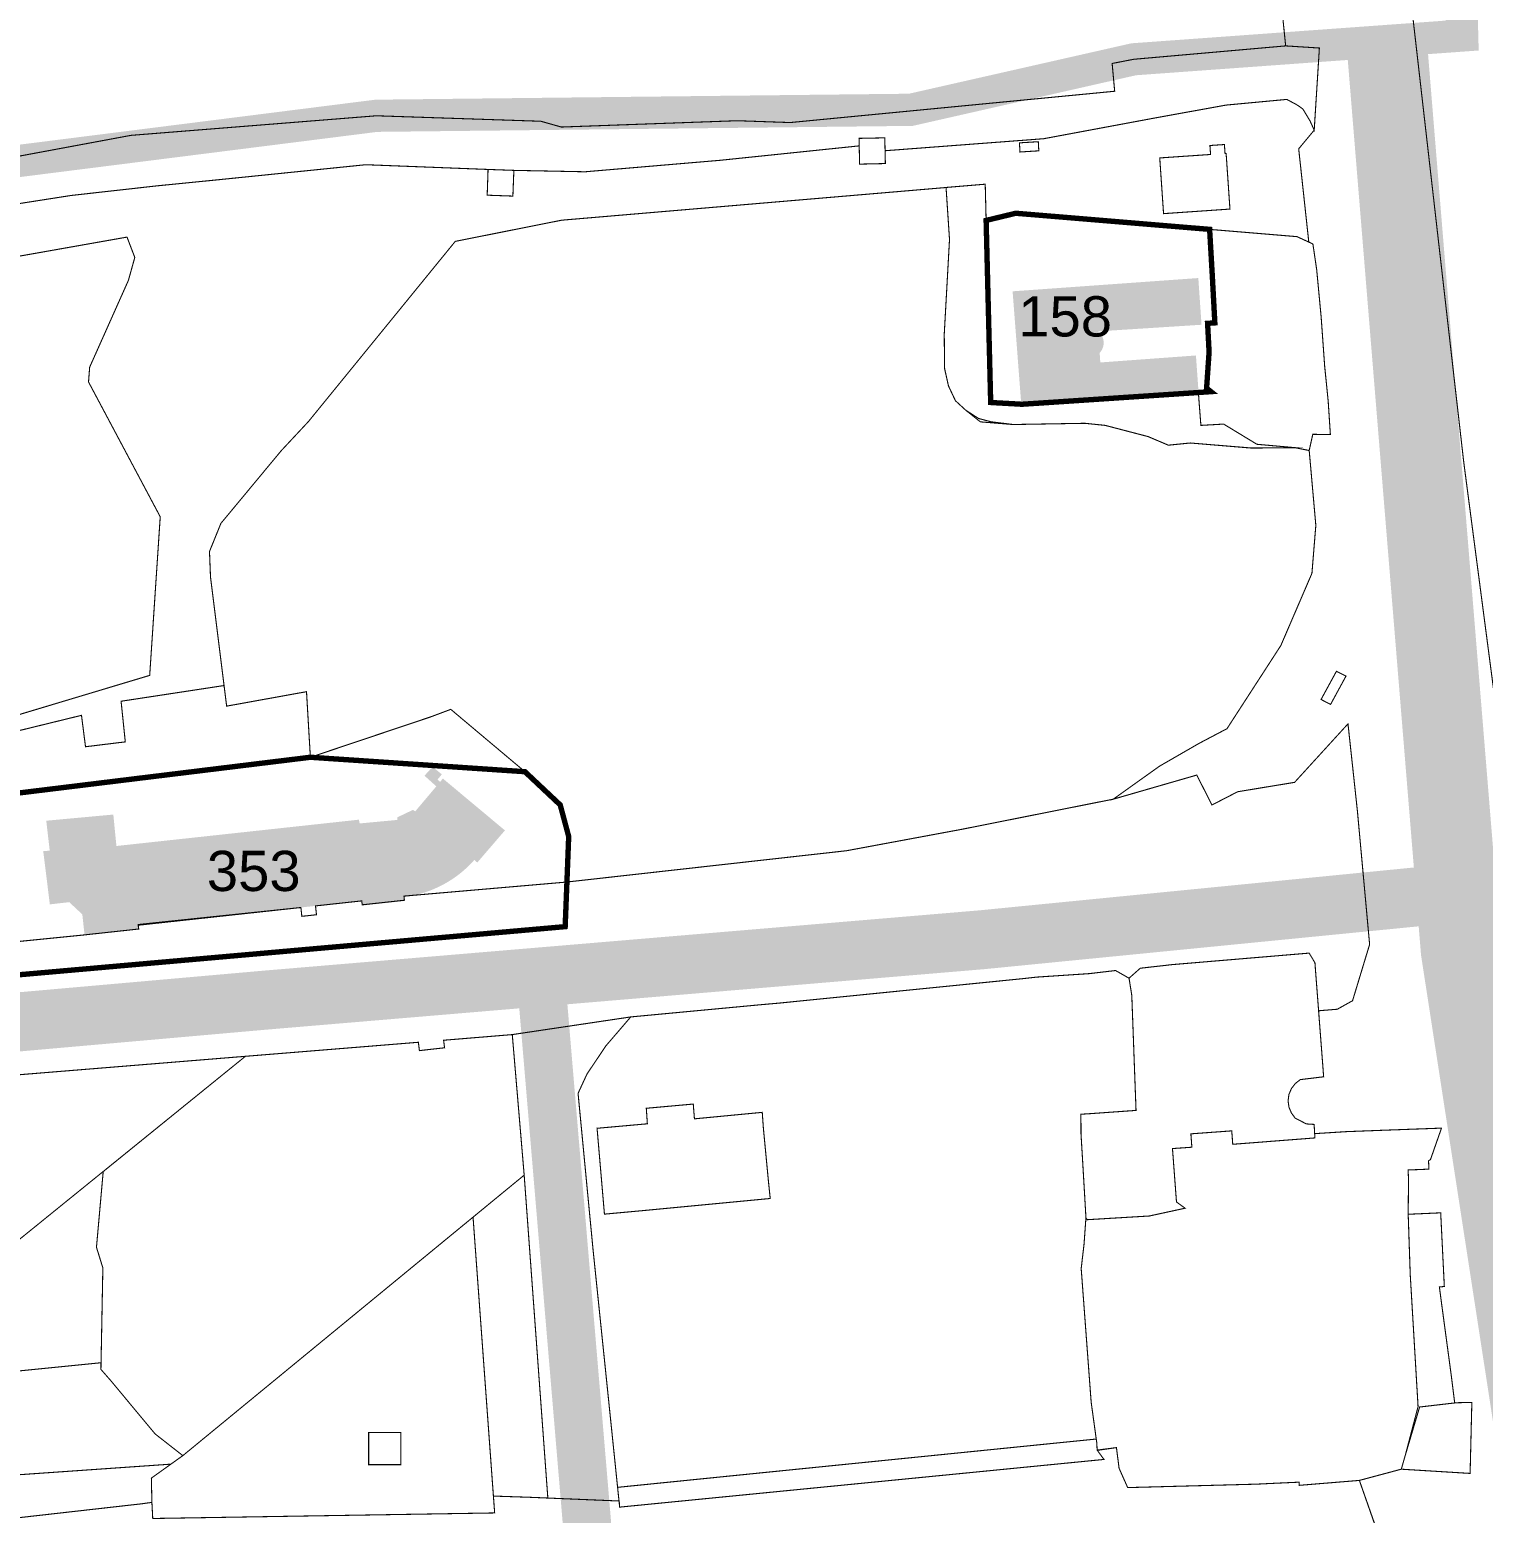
# Model space of a CAD drawing. Header units: millimetres. Extents: x 21689 to 31331, y 37531 to 43751.
# Drawn here: x 30197.8 to 30468.7, y 41960.7 to 42237.2 of the extents above; entities that cross this region are included whole.
import ezdxf

# ---------------------------------------------------------------- set-up
doc = ezdxf.new("R2010")
doc.units = ezdxf.units.MM
doc.linetypes.add('DASHEDX2', pattern=[1.5, 1, -0.5])
doc.linetypes.add('МЕЖА', pattern=[4, 1, -1, 1, -1])
for name, color, linetype, lineweight in [('0 . 11 - границы ДМ проект', 10, 'МЕЖА', 0), ('00 границы ОКН', 1, 'Continuous', 40), ('00 номер ОКН', 7, 'Continuous', 15), ('CONTUR', 150, 'Continuous', 9)]:
    doc.layers.add(name, color=color, linetype=linetype, lineweight=lineweight)
doc.layers.add('0.1 ОКН', color=1, linetype='Continuous', lineweight=9, transparency=0.4)
doc.layers.add('00 Дороги', color=252, linetype='Continuous', lineweight=9, transparency=0.2)
doc.styles.get("Standard").update_dxf_attribs({"font": 'arial.ttf'})

# ---------------------------------------------------------------- blocks, each defined once
blk = doc.blocks.new('участки все')
at = {"layer": 'CONTUR', "const_width": 0.2}
for points in [[(7561.158757330002, 4664.078430729998), (7578.294824570003, 4514.256568859994), (7594.629096880002, 4389.786910289993)], [(7564.35960023, 4308.820613749994), (7558.839747540002, 4324.505069939994), (7566.651725200002, 4326.595461479999), (7579.479642080001, 4325.809068619994), (7579.80226941, 4339.044084149995), (7576.911272770002, 4338.978345659998), (7576.610731840003, 4338.942947069997), (7575.92387535, 4344.373444449993), (7574.137004930001, 4357.640756599997), (7573.751801850001, 4360.566644189995), (7574.672960710002, 4360.6425409), (7574.009038939999, 4374.102660029995), (7573.993176430002, 4374.372901979994), (7567.939104320001, 4374.105591519998), (7567.998299620001, 4380.584663399996), (7567.925568890001, 4382.365770919998), (7569.526413060001, 4382.421261559997), (7571.797863280001, 4382.516484989995), (7571.731762760002, 4384.077491729993), (7572.084893909999, 4384.282084539998), (7574.144886860001, 4390.160525829997), (7563.348880159999, 4389.765815889994), (7556.364875850002, 4389.502743069999), (7550.509225270001, 4389.132395309999), (7550.405583319999, 4390.853976359998), (7548.95699938, 4390.946154129997), (7546.883414840002, 4392.017897509998), (7546.177974050002, 4392.968694789997), (7545.714772200001, 4394.065782859994), (7545.552876640002, 4395.248257589999), (7545.711058100002, 4396.435831869996), (7546.177941370003, 4397.538680149999), (7546.902313810003, 4398.477586759996), (7547.833421980001, 4399.20332891), (7552.181421350001, 4399.726758449992), (7551.239807080001, 4412.031133839998), (7554.72418419, 4412.31778628), (7557.5684636, 4413.904234409994), (7560.749076880002, 4424.395503359999), (7558.470231260002, 4449.290309919997), (7556.71852138, 4465.507075099995), (7546.761556500001, 4454.599555949993), (7536.154835080001, 4452.851954159996), (7531.36708493, 4450.38526427), (7528.532424510001, 4455.958645659993), (7512.97370436, 4451.466869409997), (7521.587805909999, 4457.614964749999), (7528.97295676, 4461.871881669998), (7534.164744770001, 4464.60238461), (7544.201965660002, 4480.098659969997), (7549.998043350003, 4493.559875069993), (7550.72489862, 4502.498716949994), (7549.488466800001, 4516.447601099993), (7550.154699080002, 4519.467390749997), (7553.43391952, 4519.417184399993), (7553.029093720001, 4525.633361849999), (7552.378001090001, 4532.093308979994), (7551.710394320001, 4541.393499569997), (7550.884557699999, 4550.156114559999), (7550.17775699, 4554.936920269996), (7549.41314434, 4555.288625779998), (7547.529230530003, 4572.667412229995), (7550.422589109999, 4576.153101519994), (7551.38691854, 4591.458286339999), (7545.103005529999, 4591.854496069994), (7544.937541890002, 4593.457024149997), (7541.777364360001, 4624.795305729996)], [(7303.052038199999, 4570.190518879994), (7329.878354200002, 4575.179777769998), (7375.62410366, 4578.829371009997), (7406.288405750001, 4577.809883799993), (7410.10188378, 4576.731500169997), (7442.899819170001, 4577.909339179998), (7452.754570050001, 4577.568457619999), (7513.23370289, 4583.402464169995), (7512.762970660002, 4588.579654769993), (7516.774878230001, 4589.358227229997), (7545.103005529999, 4591.854496069994), (7551.38691854, 4591.458286339999), (7550.422589109999, 4576.153101519994), (7549.638956530002, 4577.875093749994), (7548.322646560002, 4580.075240049999), (7547.580937500002, 4580.616594309998), (7547.026274960001, 4580.965085409996), (7545.32030694, 4581.881201889999), (7541.064275740002, 4581.486365849996), (7534.004164690003, 4580.82446299), (7521.018208950001, 4578.47329414), (7499.9982868, 4574.555135309995), (7470.444122100001, 4572.317635439998), (7470.39088016, 4574.718443159996), (7465.589417769999, 4574.621956919997), (7465.61797616, 4573.221523999992), (7439.746963220001, 4570.537633739994), (7414.53421315, 4568.39366306), (7401.258282930001, 4568.656924989999), (7396.450954940004, 4568.830527649995), (7373.644481490003, 4569.70970634), (7345.851162549999, 4566.875247119998), (7334.864477110001, 4565.783462979998), (7318.746912730003, 4563.98023755), (7287.692670100001, 4559.125709399995)], [(7304.954595220002, 4463.241676529992), (7320.673487210003, 4467.091004429996), (7321.423897090001, 4461.239531369996), (7328.83775544, 4462.146020209998), (7328.053687310003, 4469.718003759997), (7328.053687310003, 4469.718003759997), (7347.248433979999, 4472.644117099997), (7347.729681309999, 4468.806759759995), (7362.61085729, 4471.498915989999), (7363.333746939999, 4459.277882949995), (7385.839358370002, 4466.833292609997), (7389.500383340001, 4468.207237029994), (7403.322412450001, 4456.585650949993), (7409.897612209999, 4450.395000769996), (7411.477519050001, 4444.51082933), (7411.147613389999, 4436.025905409995), (7380.777512420002, 4433.400887669995), (7380.855704990001, 4432.629692739996), (7372.99271979, 4431.78007958), (7372.913914950001, 4432.511284009997), (7364.289579190002, 4431.573327549995), (7364.47442658, 4429.930502159994), (7361.739869860001, 4429.632369779996), (7361.565020100002, 4431.275042119996), (7331.226487200002, 4428.099541749994), (7331.333754290001, 4427.267901759995), (7321.237010950001, 4426.172488409997), (7299.894408340001, 4424.039254609997)], [(7285.2218593, 4422.563898739994), (7321.237010950001, 4426.172488409997), (7331.333754290001, 4427.267901759995), (7331.254643300002, 4427.979110999993), (7361.565020100002, 4431.275042119996), (7361.739869860001, 4429.632369779996), (7364.47442658, 4429.930502159994), (7364.289579190002, 4431.573327549995), (7372.913914950001, 4432.511284009997), (7372.99271979, 4431.78007958), (7380.855704990001, 4432.629692739996), (7380.777512420002, 4433.400887669995), (7411.147613389999, 4436.025905409995), (7463.256747870001, 4441.858081879996), (7484.73778584, 4445.849188199995), (7512.97370436, 4451.466869409997), (7528.532424510001, 4455.958645659993), (7531.36708493, 4450.38526427), (7536.154835080001, 4452.851954159996), (7546.761556500001, 4454.599555949993), (7556.71852138, 4465.507075099995), (7558.470231260002, 4449.290309919997), (7560.749076880002, 4424.395503359999), (7557.5684636, 4413.904234409994), (7554.72418419, 4412.31778628), (7551.239807080001, 4412.031133839998), (7550.556842519999, 4420.981560459994), (7549.737859090001, 4422.354094739996), (7549.474352010001, 4422.778127699995), (7548.66332, 4422.710545029993), (7523.921537710001, 4420.629354779994), (7518.001308890001, 4419.959997109996), (7515.91286892, 4418.101977649995), (7513.39474847, 4419.530526069997), (7508.525953780001, 4418.955070349999), (7498.706038870001, 4418.305417699993), (7496.101605290002, 4418.015293129996), (7450.78214448, 4413.469158759995), (7447.297460299999, 4413.162510999995), (7423.042647100003, 4410.883864389994), (7400.962312370001, 4407.591928719994), (7388.166211480002, 4406.537842709993), (7388.344734900002, 4405.135113549993), (7383.6566613, 4404.606890409996), (7383.460438600002, 4406.159890129995), (7351.220473060003, 4403.543497759994), (7262.660262640001, 4396.329389819999)], [(7563.03579617, 4312.4908688), (7558.839747540002, 4324.505069939994), (7547.63572323, 4323.586606639998), (7547.59476584, 4324.177231729998), (7542.37110837, 4323.937206729999), (7539.70913843, 4323.80796192), (7515.659391159999, 4323.166165619993), (7514.054582150002, 4326.770723579997), (7513.5634891, 4330.618229779997), (7509.99576329, 4330.112853349993), (7511.23974696, 4328.413813429993), (7420.973952550001, 4319.525809969993), (7420.891425469999, 4320.667070039998), (7404.08215184, 4321.364417669996), (7397.44556416, 4321.586023069998), (7397.677435929999, 4318.442482339997), (7333.951781830001, 4317.408123279994), (7333.797748160003, 4320.410473209995), (7331.993889190002, 4320.15809094), (7292.1950922, 4315.657421469994)]]:
    blk.add_lwpolyline(points, dxfattribs=at)
for points in [[(7470.497517129999, 4569.926825349997), (7465.695901670002, 4569.820341429993), (7465.589417769999, 4574.621956919997), (7470.39088016, 4574.718443159996), (7470.497517129999, 4569.926825349997)], [(7495.58044753, 4572.082783099999), (7495.486497860001, 4573.784216139997), (7498.999797, 4574.000424599995), (7499.093746680002, 4572.298991569994), (7495.58044753, 4572.082783099999)], [(7521.633386410002, 4570.97389963), (7531.103231150003, 4571.618908199998), (7530.988827020003, 4573.290654349999), (7533.681555350002, 4573.46942637), (7533.806110170001, 4571.807524789998), (7534.00621571, 4571.814461019996), (7534.717429129999, 4561.4436058), (7522.344446800001, 4560.593046459994), (7521.633386410002, 4570.97389963)], [(7401.074835750002, 4563.859747719994), (7396.287502999999, 4564.033044179995), (7396.450954940004, 4568.830527649995), (7401.258282930001, 4568.656924989999), (7401.074835750002, 4563.859747719994)], [(7549.488466800001, 4516.447601099993), (7546.846596940003, 4516.978047679994), (7538.725465280001, 4516.902386489993), (7527.319965170001, 4517.847007279997), (7523.233740390002, 4517.439570739997), (7519.47821098, 4519.037064589997), (7511.470275530003, 4521.129663359999), (7507.676229520003, 4521.517750879996), (7494.312821130003, 4521.292352129996), (7488.210395080002, 4521.78578179), (7485.473656500002, 4523.957675809993), (7483.550753500001, 4525.727110869993), (7482.253012470002, 4528.486971299993), (7481.532483360003, 4531.717992839999), (7481.470944439999, 4538.148914869998), (7482.450942340001, 4555.783855259993), (7481.809147880001, 4565.463651169994), (7410.166077000003, 4559.370568539998), (7390.335713690001, 4555.424194639999), (7362.971649710002, 4521.843249459998), (7357.918794079999, 4516.43062644), (7346.661252469999, 4502.873022649997), (7344.530918880002, 4497.625653629999), (7344.71845629, 4492.89279554), (7347.729681309999, 4468.806759759995), (7362.61085729, 4471.498915989999), (7363.333746939999, 4459.277882949995), (7385.839358370002, 4466.833292609997), (7389.500383340001, 4468.207237029994), (7403.322412450001, 4456.585650949993), (7409.897612209999, 4450.395000769996), (7411.477519050001, 4444.51082933), (7411.147613389999, 4436.025905409995), (7463.256747870001, 4441.858081879996), (7484.73778584, 4445.849188199995), (7512.97370436, 4451.466869409997), (7521.587805909999, 4457.614964749999), (7528.97295676, 4461.871881669998), (7534.164744770001, 4464.60238461), (7544.201965660002, 4480.098659969997), (7549.998043350003, 4493.559875069993), (7550.72489862, 4502.498716949994), (7549.488466800001, 4516.447601099993)], [(7546.846596940003, 4516.978047679994), (7539.746246160001, 4517.606755519999), (7533.543909750003, 4521.371704059995), (7529.300172140001, 4521.126678639993), (7528.833982980002, 4527.253796269993), (7495.980604650002, 4525.066805539995), (7490.125670150003, 4525.39644656), (7489.10859056, 4566.081890249996), (7481.80930094, 4565.473648799998), (7482.450942340001, 4555.783855259993), (7481.471097510002, 4538.158912499995), (7481.542480989999, 4531.717839769997), (7482.253165540001, 4528.496968919993), (7483.560751130001, 4525.726957809995), (7485.473809560001, 4523.967673429994), (7487.86012388, 4522.421142619998), (7490.210532330002, 4521.795158649998), (7494.312821130003, 4521.292352129996), (7507.686227149999, 4521.517597809994), (7511.470275530003, 4521.129663359999), (7519.488208599999, 4519.036911519993), (7523.233740390002, 4517.439570739997), (7527.319965170001, 4517.847007279997), (7538.725618349999, 4516.912384119998), (7546.846596940003, 4516.978047679994)], [(7489.275204680001, 4559.329360579999), (7494.805631780001, 4560.664682179995), (7547.22866797, 4556.302068059994), (7550.17775699, 4554.936920269996), (7550.884557699999, 4550.156114559999), (7551.710394320001, 4541.393499569997), (7552.378001090001, 4532.093308979994), (7553.029093720001, 4525.633361849999), (7553.43391952, 4519.417184399993), (7550.154699080002, 4519.467390749997), (7549.488466800001, 4516.447601099993), (7546.846596940003, 4516.978047679994), (7539.746246160001, 4517.606755519999), (7533.543909750003, 4521.371704059995), (7529.300172140001, 4521.126678639993), (7528.833982980002, 4527.253796269993), (7495.980604650002, 4525.066805539995), (7490.125670150003, 4525.39644656), (7489.275204680001, 4559.329360579999)], [(7329.158083630002, 4556.22085754), (7330.610018580002, 4552.428637989993), (7329.414466860002, 4548.146954319999), (7322.196923580003, 4531.977503019996), (7321.984716990002, 4529.220759529999), (7335.35001125, 4504.09619941), (7333.387442940002, 4474.536328749993), (7272.507765820002, 4456.25846669), (7253.391934049999, 4467.631107119996), (7245.950305450001, 4474.05502475), (7237.983410920001, 4484.706974019995), (7239.750817060002, 4489.109903259996), (7233.84227348, 4490.510361929999), (7236.35781192, 4505.241811059997), (7245.452254250001, 4532.312502619999), (7254.48754473, 4539.844148459997), (7269.964427419999, 4548.787165949994), (7281.456620180001, 4552.851203409999), (7291.15526209, 4546.23272919), (7292.784263500002, 4546.167788449994), (7293.58077696, 4538.755613049994), (7303.263332630002, 4539.577365749996), (7301.804036429999, 4551.379676809999), (7329.158083630002, 4556.22085754)], [(7554.55831063, 4475.290116159995), (7556.34471904, 4474.402768499996), (7553.473950570001, 4469.126738629994), (7551.69799895, 4470.043926059996), (7554.55831063, 4475.290116159995)], [(7554.55831063, 4475.290116159995), (7556.34471904, 4474.402768499996), (7553.473950570001, 4469.126738629994), (7551.69799895, 4470.043926059996), (7554.55831063, 4475.290116159995)], [(7515.91286892, 4418.101977649995), (7518.001308890001, 4419.959997109996), (7523.921537710001, 4420.629354779994), (7548.66332, 4422.710545029993), (7549.474352010001, 4422.778127699995), (7549.737859090001, 4422.354094739996), (7550.556842519999, 4420.981560459994), (7552.181421350001, 4399.726758449992), (7547.833421980001, 4399.20332891), (7546.902313810003, 4398.477586759996), (7546.177941370003, 4397.538680149999), (7545.711058100002, 4396.435831869996), (7545.552876640002, 4395.248257589999), (7545.714772200001, 4394.065782859994), (7546.177974050002, 4392.968694789997), (7546.883414840002, 4392.017897509998), (7548.95699938, 4390.946154129997), (7550.405583319999, 4390.853976359998), (7550.509225270001, 4389.132395309999), (7550.536970580001, 4388.33197318), (7535.23886664, 4387.146193589994), (7535.05718512, 4389.648966949994), (7527.438738050001, 4389.095608469993), (7527.62057265, 4386.602832689997), (7524.006685390003, 4386.348162709997), (7524.754325339999, 4376.396748649997), (7526.356491080001, 4375.232223069994), (7519.694343740001, 4373.784226119998), (7508.08378298, 4373.091987509993), (7507.879649320003, 4373.475111589999), (7507.3089052, 4383.223818419995), (7506.958858720001, 4389.099158819997), (7506.944744010001, 4392.74936319), (7508.8765815, 4392.869786029995), (7517.215623200002, 4393.462111919994), (7516.423907980002, 4414.904163859995), (7515.91286892, 4418.101977649995)], [(7415.405688999999, 4373.850898089993), (7413.224664659999, 4396.644222099996), (7414.889845190002, 4400.248717169997), (7418.420304020002, 4405.504649509995), (7423.042647100003, 4410.883864389994), (7447.297460299999, 4413.162510999995), (7450.78214448, 4413.469158759995), (7496.101605290002, 4418.015293129996), (7498.706038870001, 4418.305417699993), (7508.525953780001, 4418.955070349999), (7513.39474847, 4419.530526069997), (7515.91286892, 4418.101977649995), (7516.423907980002, 4414.904163859995), (7517.215623200002, 4393.462111919994), (7508.8765815, 4392.869786029995), (7506.944744010001, 4392.74936319), (7506.958858720001, 4389.099158819997), (7507.3089052, 4383.223818419995), (7507.879649320003, 4373.475111589999), (7507.523948990002, 4368.530573299998), (7506.994414050002, 4363.988695129999), (7508.853059110002, 4339.080319279994), (7509.797961230001, 4332.215874919994), (7504.419746980002, 4331.678217209999), (7423.144370870002, 4323.472569059995), (7420.590384180002, 4323.211671359997), (7418.00435987, 4348.291188439994), (7416.619230620003, 4361.672354929993), (7416.009704600002, 4367.581669219995), (7415.74248311, 4370.375752079999), (7415.405688999999, 4373.850898089993)], [(7324.297238790001, 4345.195857679995), (7324.656819120002, 4364.110300549997), (7323.465739070001, 4367.958525539994), (7324.721619480001, 4382.059259179994), (7351.220473060003, 4403.543497759994), (7383.460438600002, 4406.159890129995), (7383.6566613, 4404.606890409996), (7388.344734900002, 4405.135113549993), (7388.166211480002, 4406.537842709993), (7400.962312370001, 4407.591928719994), (7403.181272810001, 4381.398033119999), (7339.56110875, 4329.122212009999), (7334.383270450001, 4333.18147345), (7326.135111260002, 4343.097725559993), (7324.297238790001, 4345.195857679995)], [(7262.660262640001, 4396.329389819999), (7351.220473060003, 4403.543497759994), (7302.789860709999, 4364.305085059998), (7298.39012294, 4360.402455869997), (7285.388879990001, 4350.521532019993), (7284.03715399, 4349.102230759999), (7283.011370129999, 4347.417940009996), (7281.513442610002, 4342.980885039993), (7280.870517870001, 4338.870739069999), (7280.455291230002, 4333.957109139999), (7282.086132980002, 4321.602173539999), (7258.13863461, 4319.148815449996), (7255.579700290001, 4319.217992469996), (7250.780434240002, 4320.571465609996), (7246.465347659999, 4324.157520319997), (7240.509593110001, 4331.6186839), (7238.183012230002, 4334.454296679999), (7227.569198000002, 4347.266762219994), (7217.97921895, 4359.023556079999), (7262.660262640001, 4396.329389819999)], [(7418.139939160003, 4374.129035559999), (7416.76492089, 4390.130039559998), (7426.137699779999, 4390.966538289998), (7425.94199249, 4393.859525909997), (7434.693999950003, 4394.645528789995), (7434.911845390001, 4391.892201869995), (7447.55027865, 4393.09870165), (7447.764756660003, 4390.12542705), (7448.694956049999, 4380.341215509994), (7449.03450523, 4377.046027059994), (7425.700545480002, 4374.82327968), (7418.139939160003, 4374.129035559999)], [(7507.879649320003, 4373.475111589999), (7508.08378298, 4373.091987509993), (7519.694343740001, 4373.784226119998), (7526.356491080001, 4375.232223069994), (7524.754325339999, 4376.396748649997), (7524.006685390003, 4386.348162709997), (7527.62057265, 4386.602832689997), (7527.438738050001, 4389.095608469993), (7535.05718512, 4389.648966949994), (7535.23886664, 4387.146193589994), (7550.536970580001, 4388.33197318), (7550.509225270001, 4389.132395309999), (7556.364875850002, 4389.502743069999), (7563.348880159999, 4389.765815889994), (7574.144886860001, 4390.160525829997), (7572.084893909999, 4384.282084539998), (7571.731762760002, 4384.077491729993), (7571.797863280001, 4382.516484989995), (7569.526413060001, 4382.421261559997), (7567.925568890001, 4382.365770919998), (7567.998299620001, 4380.584663399996), (7567.939104320001, 4374.105591519998), (7568.317388530002, 4362.889837749993), (7569.780261110001, 4338.257524179993), (7567.369982420001, 4329.094456529994), (7566.651725200002, 4326.595461479999), (7558.839747540002, 4324.505069939994), (7547.63572323, 4323.586606639998), (7547.59476584, 4324.177231729998), (7542.37110837, 4323.937206729999), (7539.70913843, 4323.80796192), (7515.659391159999, 4323.166165619993), (7514.054582150002, 4326.770723579997), (7513.5634891, 4330.618229779997), (7509.966382670002, 4330.153303039995), (7509.906146850001, 4331.444221089994), (7509.797961230001, 4332.215874919994), (7508.853059110002, 4339.080319279994), (7506.994414050002, 4363.988695129999), (7507.523948990002, 4368.530573299998), (7507.879649320003, 4373.475111589999)], [(7393.65151318, 4373.573957909997), (7403.181272810001, 4381.398033119999), (7407.589941370003, 4321.220713889998), (7404.08215184, 4321.364417669996), (7397.44556416, 4321.586023069998), (7393.65151318, 4373.573957909997)], [(7393.65151318, 4373.573957909997), (7339.56110875, 4329.122212009999), (7333.69697298, 4324.932003539994), (7333.797748160003, 4320.410473209995), (7333.951781830001, 4317.408123279994), (7397.677435929999, 4318.442482339997), (7393.65151318, 4373.573957909997)], [(7293.25877271, 4343.331062739999), (7324.31621869, 4346.435563699997), (7324.297238790001, 4345.195857679995), (7326.135111260002, 4343.097725559993), (7334.383270450001, 4333.18147345), (7339.56110875, 4329.122212009999), (7337.336834170002, 4327.536270069998), (7292.759379620001, 4324.428758859998), (7292.601616440002, 4325.881170339999), (7291.118144809999, 4340.023844629999), (7291.420425730001, 4341.479212829995), (7292.135872310002, 4342.488256630001), (7293.25877271, 4343.331062739999)], [(7570.069120730001, 4338.183101979994), (7576.911272770002, 4338.978345659998), (7579.80226941, 4339.044084149995), (7579.479642080001, 4325.809068619994), (7566.651725200002, 4326.595461479999), (7567.369982420001, 4329.094456529994), (7570.069120730001, 4338.183101979994)], [(7374.197145490001, 4333.441921869998), (7380.197099730001, 4333.440062499998), (7380.1952404, 4327.440108309994), (7374.195286170001, 4327.441967579995), (7374.197145490001, 4333.441921869998)], [(7374.197145490001, 4333.441921869998), (7380.197099730001, 4333.440062499998), (7380.1952404, 4327.440108309994), (7374.195286170001, 4327.441967579995), (7374.197145490001, 4333.441921869998)], [(7509.797961230001, 4332.215874919994), (7504.419746980002, 4331.678217209999), (7420.590384180002, 4323.211671359997), (7420.973952550001, 4319.525809969993), (7511.23974696, 4328.413813429993), (7509.966382670002, 4330.153303039995), (7509.906146850001, 4331.444221089994), (7509.797961230001, 4332.215874919994)]]:
    blk.add_lwpolyline(points, close=True, dxfattribs=at)

msp = doc.modelspace()

# ---------------------------------------------------------------- hatches: boundary and pattern name
at = {"layer": '0.1 ОКН', "transparency": 33554585}
h = msp.add_hatch(color=1, dxfattribs=at)
h.dxf.hatch_style = 1
edge = h.paths.add_edge_path()
edge.add_line((30415.56789442239, 42190.94899832512), (30380.95811938563, 42188.47398022909))
edge.add_line((30380.95811938563, 42188.47398022909), (30382.57228250171, 42167.38336412854))
edge.add_line((30382.57228250171, 42167.38336412854), (30415.61679126462, 42169.61513050742))
edge.add_line((30415.61679126462, 42169.61513050742), (30415.12645397121, 42176.51805603878))
edge.add_line((30415.12645397121, 42176.51805603878), (30397.30076270776, 42175.21581647774))
edge.add_line((30397.30076270776, 42175.21581647774), (30397.18555941047, 42177.00546614623))
edge.add_arc((30395.17100721991, 42178.88391753992), 2.754450973775167, 317.0022654574209, 410.5642591523128)
edge.add_line((30396.92066868151, 42181.01128326699), (30416.16874962038, 42182.24341886549))
edge.add_line((30416.16874962038, 42182.24341886549), (30415.56789442239, 42190.94899832512))
h = msp.add_hatch(color=1, dxfattribs=at)
h.dxf.hatch_style = 1
edge = h.paths.add_edge_path()
edge.add_line((30213.93355966392, 42085.09870948232), (30259.12470934845, 42090.00498765123))
edge.add_line((30259.12470934845, 42090.00498765123), (30259.26120934845, 42089.30228765122))
edge.add_line((30259.26120934845, 42089.30228765122), (30266.25570321046, 42089.95443770885))
edge.add_line((30266.25570321046, 42089.95443770885), (30266.25830934845, 42090.43068765122))
edge.add_line((30266.25830934845, 42090.43068765122), (30269.18430934845, 42091.82348765122))
edge.add_line((30269.18430934845, 42091.82348765122), (30269.62299960564, 42091.55835072325))
edge.add_line((30269.62299960564, 42091.55835072325), (30273.55251229878, 42096.21455585486))
edge.add_line((30273.55251229878, 42096.21455585486), (30271.34190934845, 42098.19898765122))
edge.add_line((30271.34190934845, 42098.19898765122), (30272.85410934845, 42099.85858765123))
edge.add_line((30272.85410934845, 42099.85858765123), (30274.57640934846, 42098.45168765123))
edge.add_line((30274.57640934846, 42098.45168765123), (30273.76955199101, 42097.47082101578))
edge.add_line((30273.76955199101, 42097.47082101578), (30274.26780629959, 42097.04776904697))
edge.add_line((30274.26780629959, 42097.04776904697), (30274.76940934846, 42097.66998765123))
edge.add_line((30274.76940934846, 42097.66998765123), (30286.34009675011, 42088.00714418807))
edge.add_line((30286.34009675011, 42088.00714418807), (30281.18705235275, 42082.01944922489))
edge.add_line((30281.18705235275, 42082.01944922489), (30280.63376229913, 42082.49561379713))
edge.add_arc((30264.9579241544, 42096.35374646278), 20.92318671996947, 277.4119639242807, 318.52189857324186, ccw=False)
edge.add_line((30267.657070991, 42075.6053887236), (30267.7229738858, 42074.86323103194))
edge.add_line((30267.7229738858, 42074.86323103194), (30259.77424473071, 42073.99836461924))
edge.add_line((30259.77424473071, 42073.99836461924), (30259.66955351112, 42074.83538010003))
edge.add_line((30259.66955351112, 42074.83538010003), (30218.00723942183, 42070.47353530216))
edge.add_line((30218.00723942183, 42070.47353530216), (30218.08389327693, 42069.68367966999))
edge.add_line((30218.08389327693, 42069.68367966999), (30207.98781821937, 42068.55186002818))
edge.add_line((30207.98781821937, 42068.55186002818), (30207.57583105246, 42072.35090622581))
edge.add_line((30207.57583105246, 42072.35090622581), (30205.13466898952, 42074.63217777426))
edge.add_line((30205.13466898952, 42074.63217777426), (30201.5218447307, 42074.22072401258))
edge.add_line((30201.5218447307, 42074.22072401258), (30200.28982068589, 42084.13943395763))
edge.add_line((30200.28982068589, 42084.13943395763), (30201.4995769574, 42084.2333437415))
edge.add_line((30201.4995769574, 42084.2333437415), (30200.85295910944, 42089.80982190254))
edge.add_line((30200.85295910944, 42089.80982190254), (30213.35041494886, 42090.95909931545))
edge.add_line((30213.35041494886, 42090.95909931545), (30213.93355966392, 42085.09870948232))

# ---------------------------------------------------------------- linework, layer by layer
at = {"layer": '0 . 11 - границы ДМ проект', "color": 7, "linetype": 'DASHEDX2', "lineweight": 100, "ltscale": 9, "transparency": 33554687, "const_width": 6, "flags": 128}
msp.add_lwpolyline([(22946.72510491731, 37638.62634446474), (22902.58275362352, 38352.09544947399), (23040.30552195036, 38403.74699439852), (23117.28987673577, 38401.20998066332), (23331.1420536978, 38342.16201107599), (23767.91543332974, 38429.68248831519), (23839.74239124, 38479.18059107), (23935.86335432742, 38610.41912232844), (23988.40132216, 38646.94820499), (24015.49430024, 38690.25421504), (24098.8452309, 38777.81996658), (24145.02916959996, 38828.88408843358), (24135.93365142038, 38857.74903914007), (24309.79136626136, 39159.02335676074), (24384.57904334093, 39142.81432697957), (24479.69044304418, 39275.03790042002), (24546.54025369158, 39209.37293054136), (24750.00699521847, 39350.12800903574), (25003.87553727916, 39639.79523174531), (25413.16423419, 40107.12354530999), (25363.28122043863, 40286.1963412378), (24989.22853481921, 40491.13671530629), (25395.27705222245, 40838.84090474431), (25660.55687700859, 41058.1212780236), (25845.23661174224, 41208.91797594001), (25792.92225945706, 41266.22521493745), (25888.27287515579, 41383.12165802711), (26058.62504157837, 41521.64746533834), (26092.19545014985, 41658.69000876763), (26130.82507784197, 41752.52885494488), (26159.06766021, 41742.26863351999), (26300.90294768, 42104.40990112), (26325.33535177233, 42112.11412577571), (26524.47797661, 42049.11658247), (26659.51670021, 41994.10879823), (26661.29681694, 41997.38156593999), (26646.24186780636, 42050.66573332276), (26706.45990802, 42026.98113369), (26859.65240616, 41970.83280222), (27006.59161047, 41919.76309608), (27172.97754121135, 41911.40656938787), (27384.06492399187, 41951.12446427483), (27369.53217738251, 42033.5881556695), (27673.2432763, 42086.299163), (27976.36208943, 41979.68805869), (28033.35021731, 41963.2255317), (28102.86024026, 41962.56134384), (28159.53544921, 41928.27357007), (28328.59992242, 41835.13504241), (28499.53452968, 41807.32807047), (28720.17246485, 41761.45017348), (29052.46195313211, 41622.8362771675), (29045.52470487974, 41606.09317728942), (29058.01506483, 41600.91798700999), (29065.19261988, 41619.04810909), (29089.18447916, 41611.33081662), (29476.61138263, 41567.36910858), (29694.10996345, 41552.13846409999), (29707.82845489, 41609.00136489), (29818.275139065, 41584.49707639499), (29941.90103675, 41545.70507110999), (30079.67228635, 41531.56698092), (30099.06303546, 41598.89996296), (30133.54357397405, 41631.14582509244), (30187.92633103131, 41657.25471079486), (30321.6596071154, 41749.6743683796), (30401.38263574907, 41749.67436839595), (30509.19471491012, 41676.73679472978), (30617.63335427429, 41749.6743684403), (30608.36187039, 41787.70236535), (30599.77219858887, 41907.49940916979), (30613.24786402192, 41930.64783038972), (30611.36174401594, 41954.38579577781), (30596.20036098, 41953.50793184999), (30593.66803204827, 42010.24730760449), (30597.05242802, 42063.37447629), (30605.37673080241, 42235.81472535373), (30665.45288897015, 42236.16617940241), (30657.33209828, 42284.13072247), (30610.31596798244, 42363.40028195169), (30625.51081777, 42373.5175948), (30633.15317981222, 42373.02058397977), (30649.52445566, 42377.67990423), (30654.80521015, 42423.44887381999), (30716.02784902182, 42430.23311197), (30760.54269703, 42567.64931254999), (30765.79914673, 42586.35875087), (30791.94896227, 42710.48550226), (30846.36596234, 42699.40050186), (30866.74415354, 42759.78235986999), (30939.13356086, 42753.23395767), (31030.96140422, 42735.48796885), (31057.15772466, 42750.27677828999), (31131.35464117867, 42919.39390898121), (31178.70652303, 43049.99406818), (31223.89605601, 43155.77153143999), (31261.16372977, 43239.22040074999), (31200.22801675, 43266.25338926), (31159.04111994206, 43264.61713918535), (31092.90331316364, 43324.58746368033), (31030.83524853704, 43397.77160590068), (30974.06390645161, 43434.0146775), (30837.6789623, 43448.49250195999), (30812.705, 43443.575), (30797.5685287, 43373.25902415999), (30670.04491227509, 43084.43450838327), (30627.79324233, 42979.09036925), (30572.79299257, 42815.92515511), (30581.39016593, 42739.20179252), (30580.07135906, 42670.05223768999), (30572.53432323, 42633.01777761), (30553.34306316, 42565.66186988), (30547.39514436, 42556.65297385999), (30525.72109807281, 42505.24778370114), (30514.50603629337, 42510.1075917977), (30479.51154115131, 42425.85737494091), (30461.95050270375, 42345.3832640727), (30464.74984954377, 42236.14262650891), (30403.52050363, 42231.71695613999), (30361.99926578958, 42222.30444943784), (30262.36972906, 42221.18809992), (30097.98451162034, 42200.40990911882), (30088.9462716438, 42269.8882103679), (30058.49243754998, 42273.90206414821), (30000.91284802227, 42267.83146293058), (30008.92580966462, 42181.87578158897), (29926.0240286, 42170.85978648), (29838.03744895606, 42159.36450204132), (29837.12383709, 42151.41822664), (29801.61662566, 42150.51865913999), (29804.07857113, 42118.48481974), (29746.29346473, 42112.7697388), (29727.00532503, 42117.6116394), (29726.76722718, 42121.26287929999), (29669.98646400891, 42116.48262229375), (29667.12373654, 42186.75173099), (29663.62250802323, 42276.82476183268), (29664.83122397, 42334.19663553), (29729.6717126, 42336.193867), (29743.29418113489, 42425.80320210827), (29681.44663512, 42426.64211347999), (29599.85191165767, 42422.04241824291), (29585.2883337, 42460.05436807999), (29593.54794175791, 42547.89601419552), (29586.22551206196, 42640.93108877819), (29612.42445620809, 42670.25992293473), (29566.57327661007, 42703.24376872109), (29536.54874412536, 42712.38059703462), (29485.12816521317, 42721.10504353844), (29445.22086842424, 42718.94205858544), (29271.8683758008, 42704.275412847), (29252.91371590861, 42692.41130837031), (29197.94774281655, 42673.03837105441), (29178.85069025564, 42668.76578992854), (29146.59228414582, 42665.68223076125), (29091.04407576824, 42663.10135964528), (29090.11812220958, 42694.3862204944), (29093.43460651, 42735.40527866999), (29109.45848563, 42731.73992254), (29114.94309622, 42754.24594576), (29105.61053462, 42762.56884649), (29115.29978938, 42813.46049171998), (29163.59491738, 42900.00099385998), (29195.32188205725, 42957.40854522219), (29200.52688315276, 43020.60481448934), (29169.0348664884, 43102.91209733505), (29094.38675376727, 43130.15592398119), (29034.06840834477, 43130.53740879444), (28931.04700203988, 43118.36538761878), (28819.40132517502, 43060.1083569729), (28798.63147856092, 43021.64063544854), (28799.7435021884, 42985.87842207693), (28707.96440893, 42909.0252998), (28686.58712993, 42891.67506201), (28665.24172863, 42871.73188222), (28655.12156687, 42859.96682858), (28647.8454703233, 42848.50093817119), (28636.34679172, 42823.08426065998), (28630.35631558, 42817.17597907998), (28632.11378886, 42786.96902715998), (28651.55515831, 42783.79133726), (28691.77825436, 42770.27542617), (28688.63081614, 42759.99360695), (28685.89634234, 42758.395475), (28674.40357506, 42734.05142049), (28670.95833958, 42721.95415807), (28465.92243485, 42806.49441173999), (28422.23013497, 42822.02345847999), (28375.90015172562, 42835.07284409375), (28353.71044403, 42839.03267097), (28334.90488412, 42842.59063102999), (28324.44671292, 42844.67077209), (28310.37114872, 42860.63633377), (28285.15205339, 42868.53187519), (28273.81454987, 42871.96611958), (28249.68513326, 42869.3955872), (28186.52221434, 42849.6226981), (28159.72536623, 42849.83301478), (28118.7520382, 42863.99044072), (28094.80339647, 42888.24721246999), (28084.70744497, 42900.92183890999), (28068.74021725, 42924.61639976), (28025.61975184, 42901.73660556), (28004.08109117972, 42892.69564847947), (27951.91534533, 42913.21458231), (27851.65384584, 42849.78959597999), (27793.90021593, 42819.52381693), (27766.58818120009, 42881.70391995375), (27711.87730359, 42969.56031198999), (27682.20288296, 43019.56488889), (27636.09043013979, 43064.50141860492), (27679.03864238, 43117.90435856), (27700.15518098, 43145.10110915), (27730.28271017, 43232.44009601999), (27705.34812259, 43256.96201344999), (27691.78757115, 43306.55985731), (27688.55318108, 43316.06942275), (27675.10490733, 43337.73544350999), (27671.01535535, 43346.90810372999), (27667.81279636, 43356.53718306), (27665.86817049, 43367.33700387), (27665.76157527, 43376.04867013999), (27664.77821631, 43381.0537483), (27419.58575883, 43272.55799286), (27422.81890232, 43266.22781288), (27362.66618872, 43207.29930538999), (27358.27070715, 43197.79592644), (27315.1139971, 43177.12668317), (27276.84908718915, 43176.61480263399), (27257.44257907, 43175.75043457), (27253.83522487, 43180.49569694), (27248.87528509, 43187.0316803), (27238.09405866, 43198.05682708), (27218.2906013, 43206.98012085999), (27213.36000158, 43207.59562595), (27202.43088473, 43208.96298995999), (27239.74494121, 43225.54168404), (27236.35203919, 43231.88367116999), (27229.04059708, 43245.5056996), (27224.7919333, 43253.43079929), (27207.05858072, 43286.52251904), (27191.90159477, 43314.8047647), (27189.95716867, 43318.43455863999), (27109.8155034583, 43276.32721771863), (27075.56251106304, 43340.35164834721), (27088.28707410454, 43348.01419796925), (27054.82285237402, 43405.38715549072), (27040.01979227071, 43396.5861994771), (27025.14479362, 43422.09829729), (27004.0522851, 43461.84151952), (26932.7948389365, 43645.54539120022), (26914.14332032, 43691.79969043), (26899.52170033536, 43700.4603268652), (26872.12889142, 43716.99325630999), (26742.38825656, 43504.7787994), (26736.34406321, 43496.67130718), (26723.67678734062, 43483.84389091872), (26681.04643538447, 43469.92038556974), (26667.11473136, 43474.54131756999), (26618.21939752, 43488.580173), (26621.70934231434, 43502.66356837877), (26587.49212292, 43510.32086384), (26573.52049759, 43508.91481131), (26527.89831783, 43493.7733508), (26492.74337841, 43503.26176598), (26478.24389174, 43499.38377904), (26452.06606417, 43505.4146991), (26442.19252203, 43502.57587906), (26426.70071564, 43506.38314202), (26416.40311168401, 43498.79249127808), (26374.87207378044, 43508.44730635364), (26369.59399416, 43485.7275049), (26357.37897582, 43433.16417905), (26343.06381791, 43372.10294825), (26343.6786678, 43335.85391939999), (26278.09074762, 43335.36827745), (26275.09534301, 43319.34402715), (26179.58192185, 43336.14676937), (26136.0703548, 43350.43318253), (26129.55201155, 43332.91286215), (26114.20971186, 43338.64784688), (26048.35506142, 43335.76626929), (26042.26797116, 43335.95948355999), (26041.86472939, 43305.05540941), (26039.99378916, 43285.4039008), (25993.77193184, 43297.06179436), (25935.5510216779, 43314.57112050176), (25864.48503190899, 43314.71083805125), (25836.10421571, 43306.43559883999), (25791.05976241, 43309.43539477998), (25778.10259833695, 43340.97405016523), (25720.40281878272, 43383.90496312183), (25692.70917659845, 43506.69747200866), (25567.19248572541, 43536.12495177098), (25552.485220205, 43470.44520091499), (25520.71834065221, 43350.23187363416), (25464.4193899, 43088.87516373), (25450.37931466959, 42940.3471690628), (25403.20398030043, 42900.12233338031), (25517.16577832257, 42564.61468707081), (25324.39, 42333.51), (25231.57343895118, 42248.42380332648), (25084.91206923162, 42241.31572626211), (25004.68427812343, 42115.84432806293), (25034.0844805, 42028.82343563), (25232.98165127, 41677.08484062), (25331.23967759573, 41588.66101974178), (25222.08178721968, 41431.41821567321), (24497.00343557051, 41147.15772830281), (24469.59886480553, 41188.24109533481), (24382.78211162263, 41181.72546859383), (24281.81137437659, 41064.61982370604), (24269.00214148412, 41033.06436629904), (24267.5245085035, 40970.79496606808), (24345.86288296, 40986.53512072999), (24396.82001098, 40849.89746461), (24260.72878449457, 40587.69677080877), (24122.5424571325, 40455.82937472835), (24175.54668137, 40365.14828987), (24087.33073385638, 40202.94605711414), (23882.35419247703, 40127.12856999471), (23799.32385404936, 39897.89063100012), (23757.22793379682, 39543.03647117824), (23644.4867355699, 39442.47849711501), (23258.99204067956, 39279.21955462926), (23188.93464728753, 39177.23856888045), (23155.23171305243, 38943.77132317437), (22794.4181132699, 38626.81787743152), (22640.54748192608, 38070.59207357608), (22681.17562130765, 37890.90838970592), (22868.63737157313, 37599.25017902408), (22946.72510491731, 37638.62634446474)], close=True, dxfattribs=at)
at = {"layer": '00 границы ОКН', "const_width": 1}
for points in [[(30376.02083008, 42201.68808949), (30381.55125718, 42203.02341108999), (30417.67516229, 42200.02034198), (30418.17337324, 42191.41274215), (30418.64837469, 42182.59549837999), (30417.29701172, 42182.50618878999), (30417.57518754, 42177.16194719), (30417.11210495, 42170.42905919), (30417.92211373, 42169.77665965999), (30415.57960838, 42169.61252517999), (30382.72623005, 42167.42553445), (30376.87129555, 42167.75517547), (30376.02083008, 42201.68808949)], [(30082.98202329, 42079.57548590999), (30184.00554838, 42093.53875097), (30250.07935508, 42101.63711723), (30290.06802059, 42098.94488511999), (30296.64322034, 42092.75423494999), (30298.22312719, 42086.87006349999), (30297.89322152, 42078.38513959), (30297.56591816, 42070.07017531999), (30085.18990611, 42051.35175085), (30082.98202329, 42079.57548590999)]]:
    msp.add_lwpolyline(points, close=True, dxfattribs=at)
at = {"layer": '00 Дороги', "lineweight": 9}
for points, const_width in [([(30450.76866735371, 42233.80959704233), (30464.53195594341, 42065.64331652878), (30477.825780658, 41979.46258479436), (30482.67547695601, 41964.34964828354), (30492.64965258993, 41910.96964016969), (30510.86402861786, 41818.89304942226), (30549.26114850687, 41756.33739224686)], 15), ([(30456.4714986855, 42075.63824060655), (30375.27434265241, 42067.62854671519), (30241.75414644601, 42056.37950875677), (30016.07553912164, 42036.44487468516), (29896.28289317677, 42023.47124820049), (29769.30533314892, 42009.6164341187), (29608.33394480427, 41995.67160056363), (29551.91185023263, 41991.80077660041), (29507.68444789671, 41987.24917168229)], 11), ([(30293.49020683683, 42055.27988673436), (30302.11714213557, 41953.06319586043), (30299.55855673051, 41916.62018585391), (30298.52628589558, 41905.65769957662), (30294.8353017126, 41901.03494213746)], 9)]:
    msp.add_lwpolyline(points, dxfattribs=dict(at, const_width=const_width))

# ---------------------------------------------------------------- block references
at = {"layer": 'CONTUR'}
msp.add_blockref('участки все', (22886.7456254, 37642.35872891001), dxfattribs=at)

# ---------------------------------------------------------------- texts
at = {"layer": '00 номер ОКН', "insert": (30382.0036009723, 42187.56043856719), "char_height": 7.5, "attachment_point": 1}
msp.add_mtext_dynamic_manual_height_columns('{\\C7;158}', width=12.15331257543221, gutter_width=12.5, heights=[0], dxfattribs=at)
at = {"layer": '00 номер ОКН', "color": 4, "insert": (30230.77782657653, 42084.20341018471), "char_height": 7.5, "attachment_point": 1}
msp.add_mtext_dynamic_manual_height_columns('{\\C7;353}', width=4.791504829976474, gutter_width=12.5, heights=[0], dxfattribs=at)

doc.saveas('drawing.dxf')
